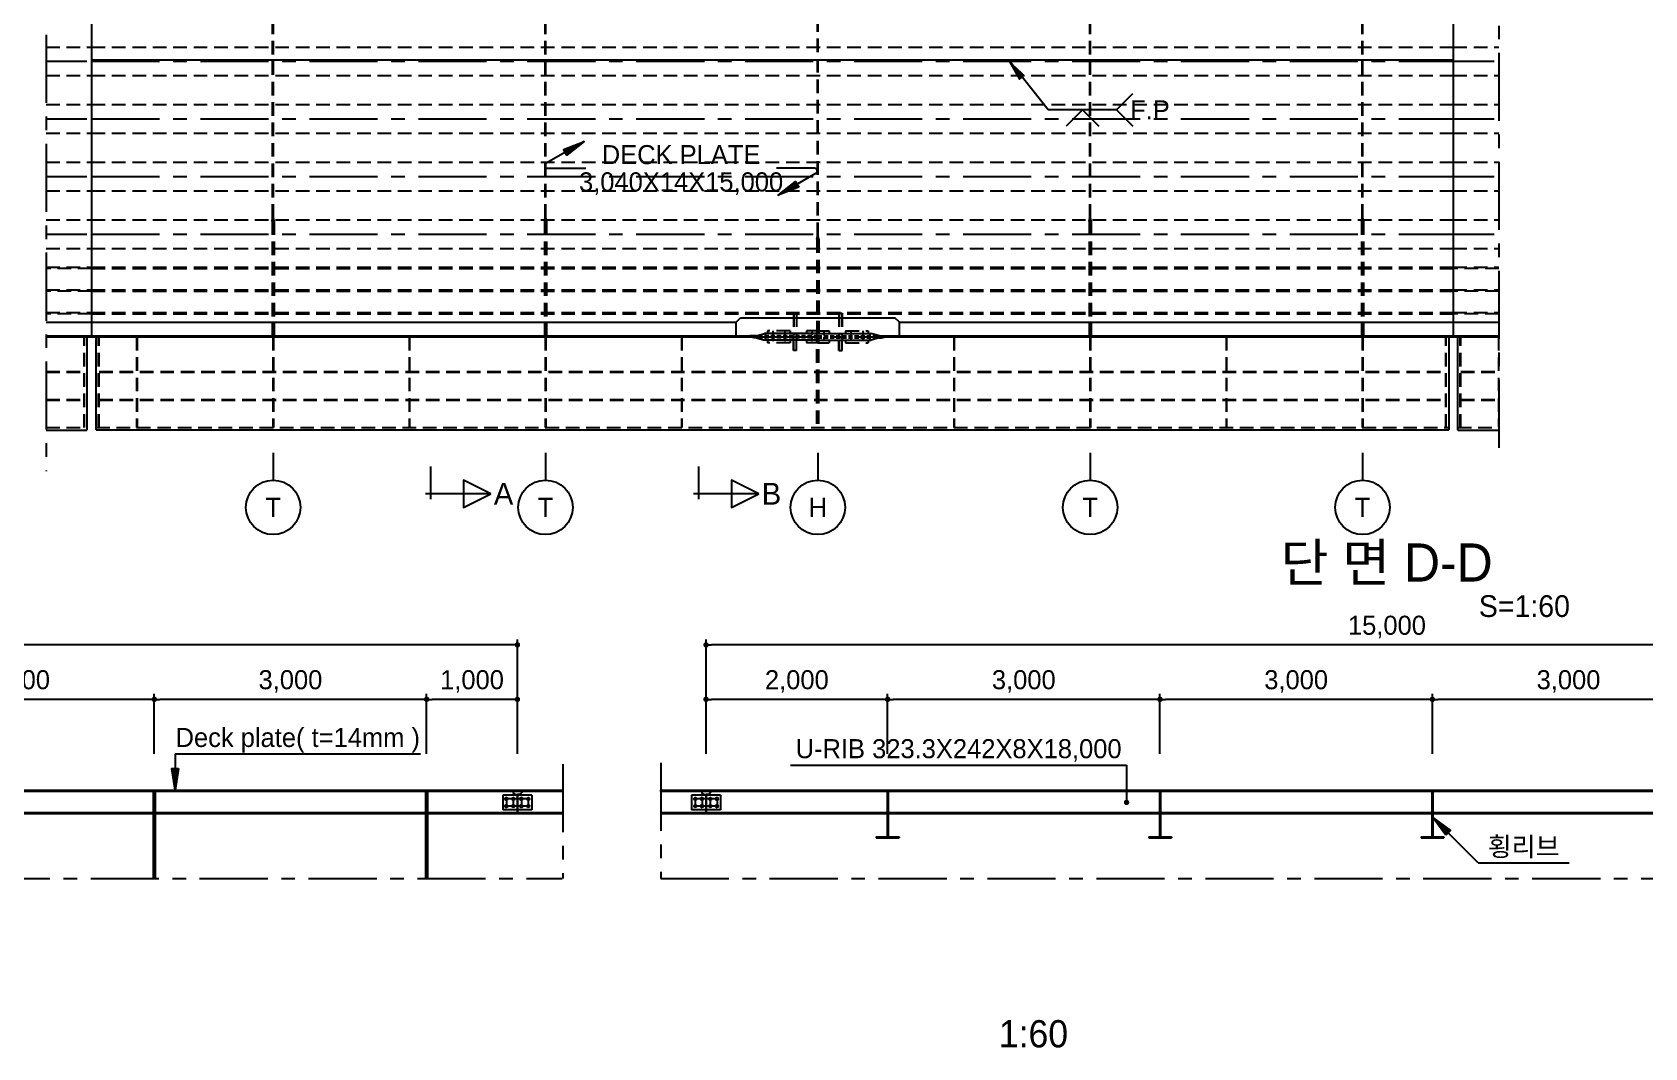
# Model space of a CAD drawing. Extents: x 2878 to 48040, y 1884 to 33858.
# Drawn here: x 15077 to 32839, y 1970 to 13156 of the extents above; entities that cross this region are included whole.
import ezdxf
from ezdxf.enums import TextEntityAlignment as Align

# ---------------------------------------------------------------- set-up
doc = ezdxf.new("R2010")
doc.units = 0
doc.header["$LTSCALE"] = 600
for name, pattern in [('CENTER', [2, 1.25, -0.25, 0.25, -0.25]), ('CENTER2', [1.125, 0.75, -0.125, 0.125, -0.125]), ('HIDDEN', [0.375, 0.25, -0.125])]:
    doc.linetypes.add(name, pattern=pattern)
for name, color, linetype in [('3', 3, 'Continuous'), ('6', 6, 'Continuous'), ('_BAR_MARK_LNE', 1, 'Continuous'), ('center', 1, 'CENTER'), ('CS-CNTL', 1, 'CENTER'), ('CS-CUTL', 1, 'CENTER'), ('CS-DIML', 1, 'Continuous'), ('CS-LEAL', 1, 'Continuous'), ('CS-PATT', 1, 'Continuous'), ('CS-PLAT-MAJR', 4, 'Continuous'), ('CS-STEL-MAJR', 3, 'Continuous'), ('CS-STEL-MINR', 8, 'HIDDEN'), ('CS-TEXT2', 6, 'Continuous'), ('CS-TEXT3', 2, 'Continuous'), ('CS-TEXT4', 7, 'Continuous'), ('DIML', 1, 'Continuous'), ('STEEL', 3, 'Continuous'), ('STEEL-M', 3, 'Continuous'), ('TXT1', 7, 'Continuous'), ('와꾸', 7, 'Continuous')]:
    doc.layers.add(name, color=color, linetype=linetype)
doc.styles.add('HY견고딕', font='HYGTRE.TTF')
doc.styles.add('휴먼고딕', font='HMKMG.TTF')
doc.dimstyles.new('일반도면_0001', dxfattribs={"dimtxt": 3.5, "dimasz": 1, "dimexe": 1, "dimexo": 5, "dimgap": 1.25, "dimtad": 1, "dimdec": 0, "dimzin": 0, "dimdsep": 46, "dimlunit": 6, "dimtxsty": '휴먼고딕', "dimblk": 'DOT', "dimcen": 0, "dimclrd": 1, "dimclre": 1, "dimclrt": 7, "dimadec": 0, "dimazin": 0, "dimtfac": 1, "dimtdec": 0, "dimtix": 1, "dimtmove": 2, "dimatfit": 3, "dimldrblk": 'NONE', "dimfxl": 1, "dimfrac": 2, "dimtolj": 1, "dimtzin": 0, "dimarcsym": 0})

# ---------------------------------------------------------------- blocks, each defined once
blk = doc.blocks.new('Diaphragm1(plan)')
at = {"layer": 'CS-STEL-MINR'}
for p, q in [((-5, -16180), (-5, -1300)), ((5, -16180), (5, -1300)), ((-10, -16215), (-5, -16180)), ((-10, -16215), (-10, -17480)), ((-5, -16180), (5, -16180)), ((10, -16215), (5, -16180)), ((10, -16215), (10, -17480)), ((-10, -17480), (10, -17480))]:
    blk.add_line(p, q, dxfattribs=at)
blk = doc.blocks.new('U-RIB(PLAN)')
at = {"layer": 'CS-CNTL'}
blk.add_line((0, 0), (15000, 0), dxfattribs=at)
at = {"layer": 'CS-STEL-MINR'}
for p, q in [((0, 157.5), (15000, 157.5)), ((0, 157.5), (0, -157.5)), ((15000, 157.5), (15000, -157.5)), ((0, -157.5), (15000, -157.5))]:
    blk.add_line(p, q, dxfattribs=at)
blk = doc.blocks.new('행어')
at = {"color": 1, "linetype": 'HIDDEN', "ltscale": 0.3}
for p, q in [((0, 10), (-675, 10)), ((-496, -65), (-496, 65)), ((-364, -65), (-364, 65)), ((-66, -65), (-66, 65)), ((0, 10), (675, 10)), ((66, -65), (66, 65)), ((364, -65), (364, 65)), ((496, -65), (496, 65)), ((0, -10), (-675, -10)), ((0, -10), (675, -10))]:
    blk.add_line(p, q, dxfattribs=at)
at = {"color": 3}
for p, q in [((-267, 152), (-267, 35)), ((-233, 152), (-267, 152)), ((-265, 150), (-265, 35)), ((-235, 150), (-265, 150)), ((-235, 150), (-235, 35)), ((-233, 152), (-233, 35)), ((233, 152), (233, 35)), ((233, 152), (267, 152)), ((235, 150), (235, 35)), ((235, 150), (265, 150)), ((265, 150), (265, 35)), ((267, 152), (267, 35)), ((-267, -262), (-267, -35)), ((-265, -260), (-265, -35)), ((-235, -260), (-235, -35)), ((-233, -262), (-233, -35)), ((233, -262), (233, -35)), ((235, -260), (235, -35)), ((265, -260), (265, -35)), ((267, -262), (267, -35)), ((-233, -262), (-267, -262)), ((-235, -260), (-265, -260)), ((233, -262), (267, -262)), ((235, -260), (265, -260))]:
    blk.add_line(p, q, dxfattribs=at)
at = {"layer": '3'}
for p, q in [((675, 10), (700, 10)), ((-750, 0), (-750, -10)), ((-675, -10), (-750, -10)), ((675, -10), (750, -10)), ((750, 0), (750, -10))]:
    blk.add_line(p, q, dxfattribs=at)
at = {"layer": '6', "color": 1, "linetype": 'HIDDEN', "ltscale": 0.05}
for p, q in [((-267, 20), (-277, 10)), ((-267, 35), (-267, 20)), ((-265, 35), (-265, 10)), ((-265, 35), (-265, 10)), ((-235, 35), (-235, 10)), ((-235, 35), (-235, 10)), ((-233, 20), (-233, 35)), ((-233, 20), (-223, 10)), ((233, 20), (223, 10)), ((233, 35), (233, 20)), ((235, 35), (235, 10)), ((235, 35), (235, 10)), ((265, 35), (265, 10)), ((265, 35), (265, 10)), ((267, 20), (267, 35)), ((267, 20), (277, 10)), ((-267, -20), (-277, -10)), ((-267, -35), (-267, -20)), ((-265, -35), (-265, -10)), ((-235, -35), (-235, -10)), ((-233, -20), (-223, -10)), ((-233, -20), (-233, -35)), ((233, -20), (223, -10)), ((233, -35), (233, -20)), ((235, -35), (235, -10)), ((265, -35), (265, -10)), ((267, -20), (277, -10)), ((267, -20), (267, -35))]:
    blk.add_line(p, q, dxfattribs=at)
at = {"layer": 'center', "color": 1, "linetype": 'CENTER'}
blk.add_line((-750, 0), (750, 0), dxfattribs=at)
at = {"layer": 'STEEL', "color": 3}
for p, q in [((-675, 10), (-589, 35)), ((0, 35), (-589, 35)), ((-576, 35), (-576, -35)), ((-304, 35), (-304, 65)), ((0, 35), (589, 35)), ((304, 35), (304, 65)), ((576, 35), (576, -35)), ((675, 10), (589, 35)), ((-675, -10), (-589, -35)), ((0, -35), (-589, -35)), ((0, -35), (589, -35)), ((675, -10), (589, -35))]:
    blk.add_line(p, q, dxfattribs=at)
at = {"layer": 'STEEL', "color": 3, "linetype": 'HIDDEN'}
for p, q in [((-556, 35), (-556, 65)), ((-304, 65), (-556, 65)), ((-126, 35), (-126, 65)), ((0, 65), (-126, 65)), ((0, 65), (126, 65)), ((126, 35), (126, 65)), ((304, 65), (556, 65)), ((556, 35), (556, 65)), ((-556, -65), (-556, -35)), ((-304, -65), (-556, -65)), ((-304, -65), (-304, -35)), ((-126, -65), (-126, -35)), ((0, -65), (-126, -65)), ((0, -65), (126, -65)), ((126, -65), (126, -35)), ((304, -65), (304, -35)), ((304, -65), (556, -65)), ((556, -65), (556, -35))]:
    blk.add_line(p, q, dxfattribs=at)
at = {"layer": 'STEEL-M', "color": 3}
for p, q in [((-700, 10), (-750, 0)), ((700, 10), (750, 0))]:
    blk.add_line(p, q, dxfattribs=at)
at = {"layer": 'STEEL-M'}
for p, q in [((-675, 10), (-700, 10)), ((-675, 10), (-675, -10)), ((675, 10), (675, -10))]:
    blk.add_line(p, q, dxfattribs=at)
blk = doc.blocks.new('plan-upperB')
at = {"layer": '6', "color": 1}
for p, q in [((7100, -6590), (7150, -6540)), ((7150, -6540), (8850, -6540)), ((8900, -6590), (8850, -6540)), ((0, -6590), (7100, -6590)), ((7100, -6740), (7100, -6590)), ((8900, -6590), (15000, -6590)), ((8900, -6740), (8900, -6590))]:
    blk.add_line(p, q, dxfattribs=at)
at = {"layer": 'CS-PLAT-MAJR'}
for p, q in [((0, 10750), (0, -6750)), ((15000, 10750), (15000, -6750)), ((0, -6740), (7250, -6740)), ((8750, -6740), (15000, -6740)), ((0, -6750), (7250, -6750)), ((50, -7774, 0), (50, -6750, 0)), ((8750, -6750), (15000, -6750)), ((14950, -6750), (14950, -7774)), ((50, -7774), (14950, -7774))]:
    blk.add_line(p, q, dxfattribs=at)
at = {"layer": 'CS-STEL-MINR'}
for p, q in [((7995, -5640), (7995, 9640)), ((8005, -5640), (8005, 9640)), ((7990, -5675), (7995, -5640)), ((7990, -5675), (7990, -6740)), ((7995, -5640), (8005, -5640)), ((8010, -5675), (8005, -5640)), ((8010, -5675), (8010, -6740)), ((0, -5982), (15000, -5982)), ((0, -5998), (15000, -5998)), ((0, -6232), (15000, -6232)), ((0, -6248), (15000, -6248)), ((0, -6482), (15000, -6482)), ((0, -6498), (15000, -6498)), ((77, -7750), (77, -6750)), ((83, -7750), (83, -6750)), ((497, -6750), (497, -7750, 0)), ((497, -6750), (503, -6750)), ((503, -6750), (503, -7750, 0)), ((1997, -6750), (1997, -7750, 0)), ((1997, -6750), (2003, -6750)), ((2003, -6750), (2003, -7750, 0)), ((3497, -6750), (3497, -7750, 0)), ((3497, -6750), (3503, -6750)), ((3503, -6750), (3503, -7750, 0)), ((4997, -6750), (4997, -7750, 0)), ((4997, -6750), (5003, -6750)), ((5003, -6750), (5003, -7750, 0)), ((6497, -6750), (6497, -7750, 0)), ((6497, -6750), (6503, -6750)), ((6503, -6750), (6503, -7750, 0)), ((7990, -7710), (7990, -6760)), ((8010, -7710), (8010, -6760)), ((9497, -6750), (9497, -7750, 0)), ((9497, -6750), (9503, -6750)), ((9503, -6750), (9503, -7750, 0)), ((10997, -6750), (10997, -7750, 0)), ((10997, -6750), (11003, -6750)), ((11003, -6750), (11003, -7750, 0)), ((12497, -6750), (12497, -7750, 0)), ((12497, -6750), (12503, -6750)), ((12503, -6750), (12503, -7750, 0)), ((13997, -6750), (13997, -7750, 0)), ((13997, -6750), (14003, -6750)), ((14003, -6750), (14003, -7750, 0)), ((14917, -7750), (14917, -6750)), ((14923, -7750), (14923, -6750)), ((83, -7132), (14917, -7132)), ((83, -7140), (14917, -7140)), ((83, -7439), (14917, -7439)), ((83, -7447), (14917, -7447)), ((50, -7750), (14950, -7750)), ((497, -7750, 0), (503, -7750, 0)), ((1997, -7750, 0), (2003, -7750, 0)), ((3497, -7750, 0), (3503, -7750, 0)), ((4997, -7750, 0), (5003, -7750, 0)), ((6497, -7750, 0), (6503, -7750, 0)), ((9497, -7750, 0), (9503, -7750, 0)), ((10997, -7750, 0), (11003, -7750, 0)), ((12497, -7750, 0), (12503, -7750, 0)), ((13997, -7750, 0), (14003, -7750, 0))]:
    blk.add_line(p, q, dxfattribs=at)
for name, p in [('Diaphragm1(plan)', (2000, 10740)), ('Diaphragm1(plan)', (5000, 10740)), ('Diaphragm1(plan)', (11000, 10740)), ('Diaphragm1(plan)', (14000, 10740)), ('U-RIB(PLAN)', (0, -3715)), ('U-RIB(PLAN)', (0, -4350)), ('U-RIB(PLAN)', (0, -4985)), ('U-RIB(PLAN)', (0, -5620))]:
    blk.add_blockref(name, p, dxfattribs=at)
at = {"layer": 'CS-STEL-MINR', "xscale": -1, "rotation": 180}
blk.add_blockref('행어', (8000, -6750), dxfattribs=at)
blk = doc.blocks.new('U-RIB_SP')
at = {"layer": 'CS-CNTL'}
for p, q in [((120, 40), (-120, 40)), ((-120, 40), (-120, -40)), ((-45, 40), (-45, -40)), ((45, 40), (45, -40)), ((120, 40), (120, -40)), ((120, -40), (-120, -40))]:
    blk.add_line(p, q, dxfattribs=at)
at = {"layer": 'CS-PATT'}
for p, q in [((-120, 55), (-133, 47)), ((-133, 32), (-133, 47)), ((-133, 32), (-120, 25)), ((-120, 55), (-107, 48)), ((-107, 32), (-120, 25)), ((-107, 32), (-107, 48)), ((-45, 55), (-58, 47)), ((-58, 32), (-58, 47)), ((-58, 32), (-45, 25)), ((-45, 55), (-32, 48)), ((-32, 32), (-45, 25)), ((-32, 32), (-32, 48)), ((45, 55), (32, 48)), ((32, 32), (32, 48)), ((32, 32), (45, 25)), ((45, 55), (58, 47)), ((58, 32), (45, 25)), ((58, 32), (58, 47)), ((120, 55), (107, 48)), ((107, 32), (107, 48)), ((107, 32), (120, 25)), ((120, 55), (133, 47)), ((133, 32), (120, 25)), ((133, 32), (133, 47)), ((-120, -25), (-133, -33)), ((-133, -48), (-133, -33)), ((-133, -48), (-120, -55)), ((-120, -25), (-107, -32)), ((-107, -48), (-120, -55)), ((-107, -48), (-107, -32)), ((-45, -25), (-58, -33)), ((-58, -48), (-58, -33)), ((-58, -48), (-45, -55)), ((-45, -25), (-32, -32)), ((-32, -48), (-45, -55)), ((-32, -48), (-32, -32)), ((45, -25), (32, -32)), ((32, -48), (32, -32)), ((32, -48), (45, -55)), ((45, -25), (58, -33)), ((58, -48), (45, -55)), ((58, -48), (58, -33)), ((120, -25), (107, -32)), ((107, -48), (107, -32)), ((107, -48), (120, -55)), ((120, -25), (133, -33)), ((133, -48), (120, -55)), ((133, -48), (133, -33))]:
    blk.add_line(p, q, dxfattribs=at)
for centre, radius in [((-120, 40), 13), ((-120, 40), 7.93), ((-45, 40), 13), ((-45, 40), 7.93), ((45, 40), 13), ((45, 40), 7.93), ((120, 40), 13), ((120, 40), 7.93), ((-120, -40), 13), ((-120, -40), 7.93), ((-45, -40), 13), ((-45, -40), 7.93), ((45, -40), 13), ((45, -40), 7.93), ((120, -40), 13), ((120, -40), 7.93)]:
    blk.add_circle(centre, radius, dxfattribs=at)
at = {"layer": 'CS-STEL-MAJR'}
for p, q in [((160, 80), (-160, 80)), ((-160, 80), (-160, -80)), ((160, 80), (160, -80)), ((160, -80), (-160, -80))]:
    blk.add_line(p, q, dxfattribs=at)
blk = doc.blocks.new('_Dot')
at = {"layer": 'DIML'}
blk.add_line((0, 0), (-1, 0), dxfattribs=at)
at = {"layer": 'DIML', "const_width": 0.5}
blk.add_lwpolyline([(-0.25, 0, 1), (0.25, 0, 1)], format="xyb", close=True, dxfattribs=at)
blk = doc.blocks.new('*D387')
at = {"layer": 'CS-DIML', "color": 1, "lineweight": -2}
for p, q in [((13421, 5207, 0), (13421, 5867, 0)), ((16421, 5207, 0), (16421, 5867, 0)), ((16361, 5807, 0), (13481, 5807, 0))]:
    blk.add_line(p, q, dxfattribs=at)
at = {"layer": 'Defpoints', "color": 0}
for p in [(13421, 5807, 0), (13421, 5207, 0), (16421, 5207, 0)]:
    blk.add_point(p, dxfattribs=at)
at = {"layer": 'CS-DIML', "color": 1, "lineweight": -2, "xscale": 60, "yscale": 60, "zscale": 60, "rotation": 180}
blk.add_blockref('_Dot', (13421, 5807, 0), dxfattribs=at)
at = {"layer": 'CS-DIML', "color": 1, "lineweight": -2, "xscale": 60, "yscale": 60, "zscale": 60}
blk.add_blockref('_Dot', (16421, 5807, 0), dxfattribs=at)
at = {"layer": 'CS-DIML', "color": 7, "insert": (14921, 6004, 0), "char_height": 210, "attachment_point": 5, "style": '휴먼고딕'}
blk.add_mtext('\\A1;3,000', dxfattribs=at)
blk = doc.blocks.new('_None')
blk = doc.blocks.new('*D388')
at = {"layer": 'CS-DIML', "color": 1, "lineweight": -2}
for p, q in [((16421, 5207, 0), (16421, 5867, 0)), ((19421, 5207, 0), (19421, 5867, 0)), ((19361, 5807, 0), (16481, 5807, 0))]:
    blk.add_line(p, q, dxfattribs=at)
at = {"layer": 'Defpoints', "color": 0}
for p in [(16421, 5807, 0), (16421, 5207, 0), (19421, 5207, 0)]:
    blk.add_point(p, dxfattribs=at)
at = {"layer": 'CS-DIML', "color": 1, "lineweight": -2, "xscale": 60, "yscale": 60, "zscale": 60, "rotation": 180}
blk.add_blockref('_Dot', (16421, 5807, 0), dxfattribs=at)
at = {"layer": 'CS-DIML', "color": 1, "lineweight": -2, "xscale": 60, "yscale": 60, "zscale": 60}
blk.add_blockref('_Dot', (19421, 5807, 0), dxfattribs=at)
at = {"layer": 'CS-DIML', "color": 7, "insert": (17921, 6004, 0), "char_height": 210, "attachment_point": 5, "style": '휴먼고딕'}
blk.add_mtext('\\A1;3,000', dxfattribs=at)
blk = doc.blocks.new('*D389')
at = {"layer": 'CS-DIML', "color": 1, "lineweight": -2}
for p, q in [((19421, 5207, 0), (19421, 5867, 0)), ((20421, 5207, 0), (20421, 5867, 0)), ((20361, 5807, 0), (19481, 5807, 0))]:
    blk.add_line(p, q, dxfattribs=at)
at = {"layer": 'Defpoints', "color": 0}
for p in [(19421, 5807, 0), (19421, 5207, 0), (20421, 5207, 0)]:
    blk.add_point(p, dxfattribs=at)
at = {"layer": 'CS-DIML', "color": 1, "lineweight": -2, "xscale": 60, "yscale": 60, "zscale": 60, "rotation": 180}
blk.add_blockref('_Dot', (19421, 5807, 0), dxfattribs=at)
at = {"layer": 'CS-DIML', "color": 1, "lineweight": -2, "xscale": 60, "yscale": 60, "zscale": 60}
blk.add_blockref('_Dot', (20421, 5807, 0), dxfattribs=at)
at = {"layer": 'CS-DIML', "color": 7, "insert": (19921, 6004, 0), "char_height": 210, "attachment_point": 5, "style": '휴먼고딕'}
blk.add_mtext('\\A1;1,000', dxfattribs=at)
blk = doc.blocks.new('*D390')
at = {"layer": 'CS-DIML', "color": 1, "lineweight": -2}
for p, q in [((5421, 5807, 0), (5421, 6467, 0)), ((20361, 6407, 0), (5481, 6407, 0)), ((20421, 5807, 0), (20421, 6467, 0))]:
    blk.add_line(p, q, dxfattribs=at)
at = {"layer": 'Defpoints', "color": 0}
for p in [(5421, 6407, 0), (5421, 5807, 0), (20421, 5807, 0)]:
    blk.add_point(p, dxfattribs=at)
at = {"layer": 'CS-DIML', "color": 1, "lineweight": -2, "xscale": 60, "yscale": 60, "zscale": 60, "rotation": 180}
blk.add_blockref('_Dot', (5421, 6407, 0), dxfattribs=at)
at = {"layer": 'CS-DIML', "color": 1, "lineweight": -2, "xscale": 60, "yscale": 60, "zscale": 60}
blk.add_blockref('_Dot', (20421, 6407, 0), dxfattribs=at)
at = {"layer": 'CS-DIML', "color": 7, "insert": (12921, 6604, 0), "char_height": 210, "attachment_point": 5, "style": '휴먼고딕'}
blk.add_mtext('\\A1;15,000', dxfattribs=at)
blk = doc.blocks.new('*D391')
at = {"layer": 'CS-DIML', "color": 1, "lineweight": -2}
for p, q in [((22499, 5207, 0), (22499, 5867, 0)), ((24499, 5207, 0), (24499, 5867, 0)), ((24439, 5807, 0), (22559, 5807, 0))]:
    blk.add_line(p, q, dxfattribs=at)
at = {"layer": 'Defpoints', "color": 0}
for p in [(22499, 5807, 0), (22499, 5207, 0), (24499, 5207, 0)]:
    blk.add_point(p, dxfattribs=at)
at = {"layer": 'CS-DIML', "color": 1, "lineweight": -2, "xscale": 60, "yscale": 60, "zscale": 60, "rotation": 180}
blk.add_blockref('_Dot', (22499, 5807, 0), dxfattribs=at)
at = {"layer": 'CS-DIML', "color": 1, "lineweight": -2, "xscale": 60, "yscale": 60, "zscale": 60}
blk.add_blockref('_Dot', (24499, 5807, 0), dxfattribs=at)
at = {"layer": 'CS-DIML', "color": 7, "insert": (23499, 6004, 0), "char_height": 210, "attachment_point": 5, "style": '휴먼고딕'}
blk.add_mtext('\\A1;2,000', dxfattribs=at)
blk = doc.blocks.new('*D392')
at = {"layer": 'CS-DIML', "color": 1, "lineweight": -2}
for p, q in [((24499, 5207, 0), (24499, 5867, 0)), ((27499, 5207, 0), (27499, 5867, 0)), ((27439, 5807, 0), (24559, 5807, 0))]:
    blk.add_line(p, q, dxfattribs=at)
at = {"layer": 'Defpoints', "color": 0}
for p in [(24499, 5807, 0), (24499, 5207, 0), (27499, 5207, 0)]:
    blk.add_point(p, dxfattribs=at)
at = {"layer": 'CS-DIML', "color": 1, "lineweight": -2, "xscale": 60, "yscale": 60, "zscale": 60, "rotation": 180}
blk.add_blockref('_Dot', (24499, 5807, 0), dxfattribs=at)
at = {"layer": 'CS-DIML', "color": 1, "lineweight": -2, "xscale": 60, "yscale": 60, "zscale": 60}
blk.add_blockref('_Dot', (27499, 5807, 0), dxfattribs=at)
at = {"layer": 'CS-DIML', "color": 7, "insert": (25999, 6004, 0), "char_height": 210, "attachment_point": 5, "style": '휴먼고딕'}
blk.add_mtext('\\A1;3,000', dxfattribs=at)
blk = doc.blocks.new('*D393')
at = {"layer": 'CS-DIML', "color": 1, "lineweight": -2}
for p, q in [((27499, 5207, 0), (27499, 5867, 0)), ((30499, 5207, 0), (30499, 5867, 0)), ((30439, 5807, 0), (27559, 5807, 0))]:
    blk.add_line(p, q, dxfattribs=at)
at = {"layer": 'Defpoints', "color": 0}
for p in [(27499, 5807, 0), (27499, 5207, 0), (30499, 5207, 0)]:
    blk.add_point(p, dxfattribs=at)
at = {"layer": 'CS-DIML', "color": 1, "lineweight": -2, "xscale": 60, "yscale": 60, "zscale": 60, "rotation": 180}
blk.add_blockref('_Dot', (27499, 5807, 0), dxfattribs=at)
at = {"layer": 'CS-DIML', "color": 1, "lineweight": -2, "xscale": 60, "yscale": 60, "zscale": 60}
blk.add_blockref('_Dot', (30499, 5807, 0), dxfattribs=at)
at = {"layer": 'CS-DIML', "color": 7, "insert": (28999, 6004, 0), "char_height": 210, "attachment_point": 5, "style": '휴먼고딕'}
blk.add_mtext('\\A1;3,000', dxfattribs=at)
blk = doc.blocks.new('*D394')
at = {"layer": 'CS-DIML', "color": 1, "lineweight": -2}
for p, q in [((30499, 5207, 0), (30499, 5867, 0)), ((33499, 5207, 0), (33499, 5867, 0)), ((33439, 5807, 0), (30559, 5807, 0))]:
    blk.add_line(p, q, dxfattribs=at)
at = {"layer": 'Defpoints', "color": 0}
for p in [(30499, 5807, 0), (30499, 5207, 0), (33499, 5207, 0)]:
    blk.add_point(p, dxfattribs=at)
at = {"layer": 'CS-DIML', "color": 1, "lineweight": -2, "xscale": 60, "yscale": 60, "zscale": 60, "rotation": 180}
blk.add_blockref('_Dot', (30499, 5807, 0), dxfattribs=at)
at = {"layer": 'CS-DIML', "color": 1, "lineweight": -2, "xscale": 60, "yscale": 60, "zscale": 60}
blk.add_blockref('_Dot', (33499, 5807, 0), dxfattribs=at)
at = {"layer": 'CS-DIML', "color": 7, "insert": (31999, 6004, 0), "char_height": 210, "attachment_point": 5, "style": '휴먼고딕'}
blk.add_mtext('\\A1;3,000', dxfattribs=at)
blk = doc.blocks.new('*D397')
at = {"layer": 'CS-DIML', "color": 1, "lineweight": -2}
for p, q in [((22499, 5807, 0), (22499, 6467, 0)), ((37439, 6407, 0), (22559, 6407, 0)), ((37499, 5807, 0), (37499, 6467, 0))]:
    blk.add_line(p, q, dxfattribs=at)
at = {"layer": 'Defpoints', "color": 0}
for p in [(22499, 6407, 0), (22499, 5807, 0), (37499, 5807, 0)]:
    blk.add_point(p, dxfattribs=at)
at = {"layer": 'CS-DIML', "color": 1, "lineweight": -2, "xscale": 60, "yscale": 60, "zscale": 60, "rotation": 180}
blk.add_blockref('_Dot', (22499, 6407, 0), dxfattribs=at)
at = {"layer": 'CS-DIML', "color": 1, "lineweight": -2, "xscale": 60, "yscale": 60, "zscale": 60}
blk.add_blockref('_Dot', (37499, 6407, 0), dxfattribs=at)
at = {"layer": 'CS-DIML', "color": 7, "insert": (29999, 6604, 0), "char_height": 210, "attachment_point": 5, "style": '휴먼고딕'}
blk.add_mtext('\\A1;15,000', dxfattribs=at)

msp = doc.modelspace()

# ---------------------------------------------------------------- linework, layer by layer
at = {"layer": '6', "color": 1}
for p, q in [((15230, 9960.4), (15730, 9960.4)), ((30730, 9960.4), (31230, 9960.4))]:
    msp.add_line(p, q, dxfattribs=at)
at = {"layer": '_BAR_MARK_LNE'}
for p, q in [((26269, 12300.4), (25830, 12850.4)), ((27019, 12300.4), (27199, 12480.4)), ((27019, 12300.4), (26269, 12300.4)), ((26644, 12300.4), (26464, 12120.4)), ((26644, 12300.4), (26824, 12120.4)), ((27019, 12300.4), (27199, 12120.4))]:
    msp.add_line(p, q, dxfattribs=at)
msp.add_lwpolyline([(25830, 12850.4, 0, 72, 0), (25979.7, 12662.8, 0, 0, 0)], format="xyseb", dxfattribs=at)
msp.add_lwpolyline([(25830, 12850.4), (25951.6, 12640.4), (25979.7, 12662.8)], dxfattribs=at)
at = {"layer": 'CS-CNTL', "linetype": 'CENTER'}
for p, q in [((15230, 28728), (15230, 8322.1)), ((31230, 28528), (31230, 8572.1))]:
    msp.add_line(p, q, dxfattribs=at)
at = {"layer": 'CS-CUTL'}
for p, q in [((20920.7, 5093.4), (20920.7, 3832.4)), ((21999.5, 5107.4, 0), (21999.5, 3832.4, 0)), ((4920.7, 3832.4), (20913.3, 3832.4)), ((21999.5, 3832.4), (37992, 3832.4))]:
    msp.add_line(p, q, dxfattribs=at)
at = {"layer": 'CS-LEAL'}
for p, q in [((21154.7, 11953.5, 0), (20739, 11713.5, 0)), ((20754, 11657.5, 0), (21174, 11657.5, 0)), ((23694, 11657.5, 0), (23274, 11657.5, 0)), ((23293.3, 11361.6, 0), (23709, 11601.6, 0)), ((17730, 8522.1), (17730, 8222.1)), ((19468.8, 8012.1), (19468.8, 8372.1)), ((20730, 8522.1), (20730, 8222.1)), ((22419.6, 8012.1), (22419.6, 8372.1)), ((23730, 8522.1), (23730, 8222.1)), ((26730, 8522.1), (26730, 8222.1)), ((29730, 8522.1), (29730, 8222.1)), ((20128.8, 8072.1), (19408.8, 8072.1)), ((23079.6, 8072.1), (22359.6, 8072.1)), ((16651.7, 5207.4), (19351.7, 5207.4)), ((16651.7, 5207.4), (16651.7, 4807.4)), ((23430.9, 5083.8, 0), (27130.9, 5083.8, 0)), ((27130.9, 5083.8, 0), (27130.9, 4672.4, 0)), ((31004.5, 4005.3, 0), (30504.5, 4505.3, 0)), ((31004.5, 4005.3, 0), (32004.5, 4005.3, 0))]:
    msp.add_line(p, q, dxfattribs=at)
at = {"layer": 'CS-LEAL', "elevation": 0}
for points in [[(21154.7, 11953.5, 0, 72, 0), (20946.9, 11833.5, 0, 0, 0)], [(23293.3, 11361.6, 0, 72, 0), (23501.2, 11481.6, 0, 0, 0)], [(30504.5, 4505.3, 0, 72, 0), (30674.2, 4335.6, 0, 0, 0)]]:
    msp.add_lwpolyline(points, format="xyseb", dxfattribs=at)
for points in [[(20928.9, 11864.7), (21154.7, 11953.5), (20964.9, 11802.3)], [(23519.2, 11450.4), (23293.3, 11361.6), (23483.2, 11512.7)], [(30648.7, 4310.1), (30504.5, 4505.3), (30699.6, 4361)]]:
    msp.add_lwpolyline(points, close=True, dxfattribs=at)
for points in [[(20128.8, 8072.1), (19828.8, 8222.1), (19828.8, 7922.1), (20128.8, 8072.1)], [(23079.6, 8072.1), (22779.6, 8222.1), (22779.6, 7922.1), (23079.6, 8072.1)]]:
    msp.add_lwpolyline(points, dxfattribs=at)
at = {"layer": 'CS-LEAL'}
msp.add_lwpolyline([(16651.7, 4807.4, 0, 72, 0), (16651.7, 5047.4, 0, 0, 0)], format="xyseb", dxfattribs=at)
msp.add_lwpolyline([(16687.7, 5047.4), (16651.7, 4807.4), (16615.7, 5047.4)], close=True, dxfattribs=at)
at = {"layer": 'CS-LEAL', "const_width": 30, "elevation": 0}
msp.add_lwpolyline([(27115.9, 4672.4, 1), (27145.9, 4672.4, 1)], format="xyb", close=True, dxfattribs=at)
at = {"layer": 'CS-LEAL'}
for centre in [(17730, 7922.1), (20730, 7922.1), (23730, 7922.1), (26730, 7922.1), (29730, 7922.1)]:
    msp.add_circle(centre, 300, dxfattribs=at)
for centre, start, end in [((20754, 11687.5, 0), 120, 270), ((23694, 11627.5, 0), 300, 90)]:
    msp.add_arc(centre, 30, start, end, dxfattribs=at)
at = {"layer": 'CS-PLAT-MAJR'}
for p, q in [((15230, 9810.4), (15730, 9810.4)), ((15230, 9800.4), (15730, 9800.4)), ((15680, 9800.4), (15680, 8772.8)), ((30730, 9810.4), (31230, 9810.4)), ((30730, 9800.4), (31230, 9800.4)), ((30780, 8772.8), (30780, 9800.4)), ((15230, 8772.1), (15680, 8772.1)), ((30780, 8772.1), (31230, 8772.1))]:
    msp.add_line(p, q, dxfattribs=at)
for points in [[(16410.7, 3832.4), (16410.7, 4793.4), (16430.7, 4793.4), (16430.7, 3832.4)], [(19410.7, 3832.4), (19410.7, 4793.4), (19430.7, 4793.4), (19430.7, 3832.4)]]:
    msp.add_lwpolyline(points, dxfattribs=at)
at = {"layer": 'CS-STEL-MAJR'}
for p, q in [((15730, 12850.4), (30730, 12850.4)), ((20420.7, 4793.4), (20420.7, 4807.4)), ((22499.5, 4793.4, 0), (22499.5, 4807.4, 0)), ((20418.2, 4758.4), (20418.2, 4551.4)), ((20423.2, 4758.4), (20423.2, 4551.4)), ((22497, 4758.4, 0), (22497, 4551.4, 0)), ((22502, 4758.4, 0), (22502, 4551.4, 0)), ((24494.5, 4793.4, 0), (24494.5, 4293.4, 0)), ((24504.5, 4793.4, 0), (24504.5, 4293.4, 0)), ((27494.5, 4793.4, 0), (27494.5, 4293.4, 0)), ((27504.5, 4793.4, 0), (27504.5, 4293.4, 0)), ((30494.5, 4793.4, 0), (30494.5, 4293.4, 0)), ((30504.5, 4793.4, 0), (30504.5, 4293.4, 0)), ((5423.2, 4559.4), (20418.2, 4559.4)), ((5423.2, 4551.4), (20418.2, 4551.4)), ((20423.2, 4559.4), (20920.7, 4559.4)), ((20423.2, 4551.4), (20920.7, 4551.4)), ((21999.5, 4559.4, 0), (22497, 4559.4, 0)), ((21999.5, 4551.4, 0), (22497, 4551.4, 0)), ((22502, 4559.4, 0), (37497, 4559.4)), ((22502, 4551.4, 0), (37497, 4551.4)), ((24374.5, 4293.4, 0), (24624.5, 4293.4, 0)), ((24374.5, 4293.4, 0), (24374.5, 4283.4, 0)), ((24374.5, 4283.4, 0), (24624.5, 4283.4, 0)), ((24624.5, 4293.4, 0), (24624.5, 4283.4, 0)), ((27374.5, 4293.4, 0), (27624.5, 4293.4, 0)), ((27374.5, 4293.4, 0), (27374.5, 4283.4, 0)), ((27374.5, 4283.4, 0), (27624.5, 4283.4, 0)), ((27624.5, 4293.4, 0), (27624.5, 4283.4, 0)), ((30374.5, 4293.4, 0), (30624.5, 4293.4, 0)), ((30374.5, 4293.4, 0), (30374.5, 4283.4, 0)), ((30374.5, 4283.4, 0), (30624.5, 4283.4, 0)), ((30624.5, 4293.4, 0), (30624.5, 4283.4, 0))]:
    msp.add_line(p, q, dxfattribs=at)
msp.add_lwpolyline([(4920.7, 4807.4), (20920.7, 4807.4), (20920.7, 4793.4), (4920.7, 4793.4)], close=True, dxfattribs=at)
at = {"layer": 'CS-STEL-MAJR', "elevation": 0}
msp.add_lwpolyline([(21999.5, 4807.4), (37999.5, 4807.4), (37999.5, 4793.4), (21999.5, 4793.4)], close=True, dxfattribs=at)
at = {"layer": 'CS-STEL-MAJR'}
for points in [[(20370.7, 4793.4, 0.4142114), (20405.7, 4758.4), (20418.2, 4758.4)], [(20470.7, 4793.4, -0.4142114), (20435.7, 4758.4), (20423.2, 4758.4)]]:
    msp.add_lwpolyline(points, format="xyb", dxfattribs=at)
at = {"layer": 'CS-STEL-MAJR', "elevation": 0}
for points in [[(22449.5, 4793.4, 0.4142114), (22484.5, 4758.4), (22497, 4758.4)], [(22549.5, 4793.4, -0.4142114), (22514.5, 4758.4), (22502, 4758.4)]]:
    msp.add_lwpolyline(points, format="xyb", dxfattribs=at)
at = {"layer": 'CS-STEL-MINR'}
for p, q in [((15230, 12992.9), (15730, 12992.9)), ((30730, 12992.9), (31230, 12992.9)), ((15230, 12677.9), (15730, 12677.9)), ((30730, 12677.9), (31230, 12677.9)), ((15230, 12357.9), (15730, 12357.9)), ((30730, 12357.9), (31230, 12357.9)), ((15230, 12042.9), (15730, 12042.9)), ((30730, 12042.9), (31230, 12042.9)), ((15230, 11722.9), (15730, 11722.9)), ((30730, 11722.9), (31230, 11722.9)), ((15230, 11407.9), (15730, 11407.9)), ((30730, 11407.9), (31230, 11407.9)), ((15230, 11087.9), (15730, 11087.9)), ((30730, 11087.9), (31230, 11087.9)), ((15230, 10772.9), (15730, 10772.9)), ((30730, 10772.9), (31230, 10772.9)), ((15230, 10568.4), (15730, 10568.4)), ((15730, 10552.4), (15230, 10552.4)), ((30730, 10568.4), (31230, 10568.4)), ((31230, 10552.4), (30730, 10552.4)), ((15230, 10318.4), (15730, 10318.4)), ((15730, 10302.4), (15230, 10302.4)), ((30730, 10318.4), (31230, 10318.4)), ((31230, 10302.4), (30730, 10302.4)), ((15230, 10068.4), (15730, 10068.4)), ((15730, 10052.4), (15230, 10052.4)), ((30730, 10068.4), (31230, 10068.4)), ((31230, 10052.4), (30730, 10052.4)), ((15647, 8800.4), (15647, 9800.4)), ((15653, 8800.4), (15653, 9800.4)), ((30807, 8800.4), (30807, 9800.4)), ((30813, 8800.4), (30813, 9800.4)), ((31227, 9800.4), (31227, 8810.4)), ((31227, 9800.4), (31230, 9800.4)), ((15230, 9418.1), (15647, 9418.1)), ((30813, 9418.1), (31230, 9418.1)), ((15230, 9410.1), (15647, 9410.1)), ((30813, 9410.1), (31230, 9410.1)), ((15230, 9111.2), (15647, 9111.2)), ((15230, 9103.2), (15647, 9103.2)), ((30813, 9111.2), (31230, 9111.2)), ((30813, 9103.2), (31230, 9103.2)), ((15230, 8800.4), (15680, 8800.4)), ((30780, 8800.4), (31230, 8800.4)), ((31227, 8810.4), (31230, 8810.4))]:
    msp.add_line(p, q, dxfattribs=at)
at = {"layer": 'CS-STEL-MINR', "color": 1, "linetype": 'CENTER2'}
for p, q in [((15230, 12835.4), (15730, 12835.4)), ((30730, 12835.4), (31230, 12835.4)), ((15230, 12200.4), (15730, 12200.4)), ((30730, 12200.4), (31230, 12200.4)), ((15230, 11565.4), (15730, 11565.4)), ((30730, 11565.4), (31230, 11565.4)), ((15230, 10930.4), (15730, 10930.4)), ((30730, 10930.4), (31230, 10930.4))]:
    msp.add_line(p, q, dxfattribs=at)

# ---------------------------------------------------------------- block references
for p in [(20420.7, 4671.4), (22499.5, 4671.4, 0)]:
    msp.add_blockref('U-RIB_SP', p)
at = {"layer": 'TXT1'}
msp.add_blockref('plan-upperB', (15730, 16550.4), dxfattribs=at)

# ---------------------------------------------------------------- texts
at = {"layer": 'CS-TEXT2', "style": 'HY견고딕'}
msp.add_text('단 면 D-D', height=420, dxfattribs=at).set_placement((29995.8, 7314.6), align=Align.MIDDLE_CENTER)
at = {"layer": 'CS-TEXT3', "style": '휴먼고딕'}
for s, p in [('A', (20268.8, 8072.1)), ('B', (23219.6, 8072.1))]:
    msp.add_text(s, height=240, dxfattribs=at).set_placement(p, align=Align.MIDDLE_CENTER)
at = {"layer": 'CS-TEXT3', "style": 'HY견고딕'}
msp.add_text('S=1:60', height=240, dxfattribs=at).set_placement((31011.1, 6834.6), align=Align.MIDDLE_LEFT)
at = {"layer": 'CS-TEXT4', "style": '휴먼고딕'}
msp.add_text('F.P', height=210, dxfattribs=at).set_placement((27169.9, 12300.4), align=Align.MIDDLE_LEFT)
for s, p in [('DECK PLATE', (22224, 11807.5, 0)), ('3,040X14X15,000', (22224, 11507.5, 0)), ('T', (17730, 7922.1)), ('T', (20730, 7922.1)), ('H', (23730, 7922.1)), ('T', (26730, 7922.1)), ('T', (29730, 7922.1)), ('Deck plate( t=14mm )', (18001.7, 5387.4)), ('U-RIB 323.3X242X8X18,000', (25280.9, 5263.8, 0)), ('횡리브', (31504.5, 4185.3, 0))]:
    msp.add_text(s, height=210, dxfattribs=at).set_placement(p, align=Align.MIDDLE_CENTER)
at = {"layer": '와꾸', "linetype": 'Continuous', "style": 'HY견고딕'}
msp.add_text('1:60', height=300, dxfattribs=at).set_placement((26105.1, 2123.8), align=Align.MIDDLE_CENTER)

# ---------------------------------------------------------------- dimensions: what is measured, and where the dimension line sits
at = {"layer": 'CS-DIML'}
for base, p1, p2, picture, middle in [((5420.7, 6407.4, 0), (20420.7, 5807.4, 0), (5420.7, 5807.4, 0), '*D390', (12920.7, 6603.5, 0)), ((22499.5, 6407.4, 0), (37499.5, 5807.4, 0), (22499.5, 5807.4, 0), '*D397', (29999.5, 6603.5, 0)), ((13420.7, 5807.4, 0), (16420.7, 5207.4, 0), (13420.7, 5207.4, 0), '*D387', (14920.7, 6003.5, 0)), ((16420.7, 5807.4, 0), (19420.7, 5207.4, 0), (16420.7, 5207.4, 0), '*D388', (17920.7, 6003.5, 0)), ((19420.7, 5807.4, 0), (20420.7, 5207.4, 0), (19420.7, 5207.4, 0), '*D389', (19920.7, 6003.5, 0)), ((22499.5, 5807.4, 0), (24499.5, 5207.4, 0), (22499.5, 5207.4, 0), '*D391', (23499.5, 6003.5, 0)), ((24499.5, 5807.4, 0), (27499.5, 5207.4, 0), (24499.5, 5207.4, 0), '*D392', (25999.5, 6003.5, 0)), ((27499.5, 5807.4, 0), (30499.5, 5207.4, 0), (27499.5, 5207.4, 0), '*D393', (28999.5, 6003.5, 0)), ((30499.5, 5807.4, 0), (33499.5, 5207.4, 0), (30499.5, 5207.4, 0), '*D394', (31999.5, 6003.5, 0))]:
    dim = msp.add_linear_dim(base=base, p1=p1, p2=p2, angle=180, dimstyle='일반도면_0001', override={"dimscale": 60, "dimexo": 0}, dxfattribs=at)
    dim.commit()
    dim.dimension.update_dxf_attribs({"geometry": picture, "text_midpoint": middle})

doc.saveas('drawing.dxf')
